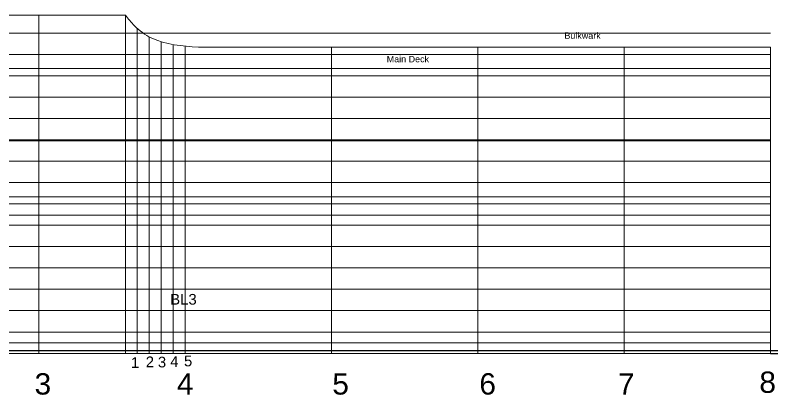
# Model space of a CAD drawing. Header units: inches. Extents: x 2352 to 5491, y -38 to 423.
# Drawn here: x 5294.77 to 5330.2, y 70.1 to 87.88 of the extents above; entities that cross this region are included whole.
import ezdxf

# ---------------------------------------------------------------- set-up
doc = ezdxf.new("R2010")
doc.units = ezdxf.units.IN
doc.header["$MEASUREMENT"] = 0
for name, color, linetype in [('fr10', 101, 'Continuous'), ('WL10', 7, 'Continuous'), ('WL11', 110, 'Continuous'), ('WL12', 120, 'Continuous'), ('WL13', 130, 'Continuous'), ('WL7', 90, 'Continuous')]:
    doc.layers.add(name, color=color, linetype=linetype)
doc.styles.get("Standard").update_dxf_attribs({"font": 'arial.ttf'})

msp = doc.modelspace()

# ---------------------------------------------------------------- linework, layer by layer
at = {"lineweight": 5}
for p, q in [((5299.93075870899, 87.88191229871288), (5269.850758709025, 87.88191229871288)), ((5295.880758709026, 72.04191229871302), (5295.880758709026, 87.88191229871288)), ((5299.93075870899, 72.04191229871302), (5299.93075870899, 87.88191229871288)), ((5330.130758709026, 87.04191229871302), (5269.850758709026, 87.04191229871302)), ((5330.130758709026, 86.38191229871293), (5303.352226798645, 86.38191229871293)), ((5309.580758709026, 72.04191229871302), (5309.580758709025, 86.38191229871293)), ((5316.430758709026, 72.04191229871302), (5316.430758709025, 86.38191229871293)), ((5323.280758709026, 72.04191229871302), (5323.280758709026, 86.38191229871293)), ((5330.130758709026, 85.38191229871288), (5330.130758709026, 86.38191229871293)), ((5269.850758709026, 85.38191229871288), (5330.130758709026, 85.38191229871293)), ((5299.93075870899, 85.38191229871288), (5302.730758709026, 85.38191229871293)), ((5330.130758709026, 72.04191229871302), (5330.130758709026, 85.38191229871288)), ((5330.130758709026, 82.04191229871302), (5269.850758709026, 82.04191229871302)), ((5330.130758709026, 81.04191229871302), (5269.850758709026, 81.04191229871302)), ((5330.130758709026, 80.04191229871302), (5269.850758709026, 80.04191229871302)), ((5330.130758709026, 79.36651229871441), (5269.850758709026, 79.36651229871435)), ((5330.130758709026, 78.50751229871437), (5269.850758709026, 78.50751229871437)), ((5330.130758709026, 78.04191229871302), (5269.850758709026, 78.04191229871296)), ((5330.130758709026, 77.04191229871296), (5269.850758709026, 77.04191229871302)), ((5330.130758709026, 76.04191229871302), (5269.850758709026, 76.04191229871302)), ((5330.130758709026, 75.04191229871302), (5269.850758709026, 75.04191229871302)), ((5330.130758709026, 74.04191229871302), (5269.850758709026, 74.04191229871302)), ((5330.130758709026, 73.04191229871302), (5269.850758709026, 73.04191229871302)), ((5330.130758709026, 72.54191229871302), (5269.850758709026, 72.54191229871302)), ((5330.130758709026, 72.04191229871438), (5275.330758709008, 72.04191229871438)), ((5275.330758709026, 72.04191229871302), (5330.130758709026, 72.04191229871302))]:
    msp.add_line(p, q, dxfattribs=at)
at = {"color": 5, "lineweight": 5}
for p, q in [((5300.490758708997, 72.04191229871438), (5300.490758708997, 87.25670907093624)), ((5301.050758709004, 72.04191229871302), (5301.050758709004, 86.86334484514865)), ((5301.610758709012, 72.04191229871438), (5301.610758709012, 86.63035917609298)), ((5302.17075870902, 72.04191229871438), (5302.17075870902, 86.499802476714)), ((5302.730758709026, 72.04191229871302), (5302.730758709026, 86.4286106447403))]:
    msp.add_line(p, q, dxfattribs=at)
msp.add_line((5330.130758709026, 72.04191229871302), (5331.980758709026, 72.04191229871438))
at = {"lineweight": 5}
msp.add_spline([(5299.93075870899, 87.88191229871288), (5300.355251643174, 87.38491608419488), (5301.144928015048, 86.81452398253603), (5303.352226798652, 86.38191229871293)], degree=3, dxfattribs=at)
at = {"layer": 'fr10'}
msp.add_line((5281.530758709025, 72.17216070105995), (5331.055758709026, 72.17216070105995), dxfattribs=at)
at = {"layer": 'WL10', "lineweight": 5}
msp.add_line((5269.850758709026, 81.98891229871438), (5330.130758709026, 81.98891229871438), dxfattribs=at)
at = {"layer": 'WL11', "lineweight": 5}
msp.add_line((5330.130758709026, 83.04191229871302), (5269.850758709026, 83.04191229871302), dxfattribs=at)
at = {"layer": 'WL12', "lineweight": 5}
for p, q in [((5330.130758709026, 85.04191229871302), (5269.850758709026, 85.04191229871302)), ((5330.130758709026, 84.04191229871302), (5269.850758709026, 84.04191229871302))]:
    msp.add_line(p, q, dxfattribs=at)
at = {"layer": 'WL13', "lineweight": 5}
msp.add_line((5330.130758709026, 86.04191229871302), (5269.850758709026, 86.04191229871302), dxfattribs=at)
at = {"layer": 'WL7', "lineweight": 5}
msp.add_line((5330.130758709026, 79.04191229871302), (5269.850758709026, 79.04191229871296), dxfattribs=at)

# ---------------------------------------------------------------- texts
at = {"lineweight": 5}
for s, height, p in [('Bulkwark', 0.3, (5320.487987115379, 86.77247930422052)), ('Main Deck', 0.3, (5312.170438285006, 85.67372602024196)), ('BL3', 0.5, (5302.029202045222, 74.32387253842515)), ('5', 0.5, (5302.67640840837, 71.43667775640259)), ('1', 0.5, (5300.195949665038, 71.36332040091227)), ('2', 0.5, (5300.888172065173, 71.39475966066428)), ('3', 0.5, (5301.454535847102, 71.38427807288352)), ('4', 0.5, (5302.031384609112, 71.41047791464305)), ('3', 1, (5295.681708852302, 70.11254765216339)), ('4', 1, (5302.343164052934, 70.11254765216339)), ('5', 1, (5309.620381884793, 70.11254765216339)), ('6', 1, (5316.505758063984, 70.11254765216339)), ('7', 1, (5322.999279217302, 70.11254765216339)), ('8', 1, (5329.616492985811, 70.1931070348376))]:
    msp.add_text(s, height=height, dxfattribs=at).set_placement(p)

doc.saveas('drawing.dxf')
